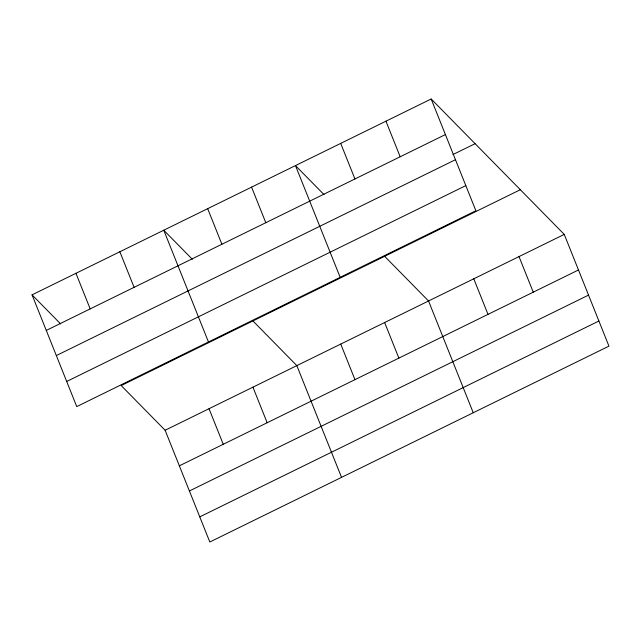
<?xml version="1.0" encoding="UTF-8"?>
<svg xmlns="http://www.w3.org/2000/svg" width="641" height="641" viewBox="0 0 641 641"><rect width="100%" height="100%" fill="white"/><g stroke="black" fill="none" stroke-linecap="round" stroke-linejoin="round"><path stroke-width="0.96" d="M431.177 98.994L475.878 210.745L76.752 406.602L32.05 294.852L431.177 98.994L564.248 234.398L608.95 346.148L209.823 542.006L165.122 430.255L121.205 385.57L520.34 189.712M46.28 330.427L445.407 134.57M452.923 154.561L475.093 143.68M56.336 355.563L455.463 159.713M66.696 381.467L465.823 185.61M165.122 430.255L564.248 234.398M179.352 465.831L578.478 269.973M189.407 490.966L588.534 295.116M199.768 516.87L598.894 321.013M324.058 194.664L295.477 165.586L340.171 277.337M384.632 256.304L428.549 300.99L473.242 412.74M192.34 259.293L163.759 230.215L208.461 341.974M252.923 320.941L296.831 365.618L341.533 477.377M32.05 294.852L60.631 323.929M519.018 256.592L533.248 292.168M473.779 278.795L488.009 314.37M385.946 121.189L400.176 156.765M340.708 143.392L354.938 178.967M384.64 322.535L398.87 358.111M340.74 344.073L354.97 379.656M251.568 187.132L265.799 222.707M207.668 208.67L221.898 244.253M252.931 387.164L267.161 422.74M209.022 408.71L223.252 444.285M119.859 251.761L134.089 287.336M75.95 273.306L90.181 308.882"/></g></svg>
